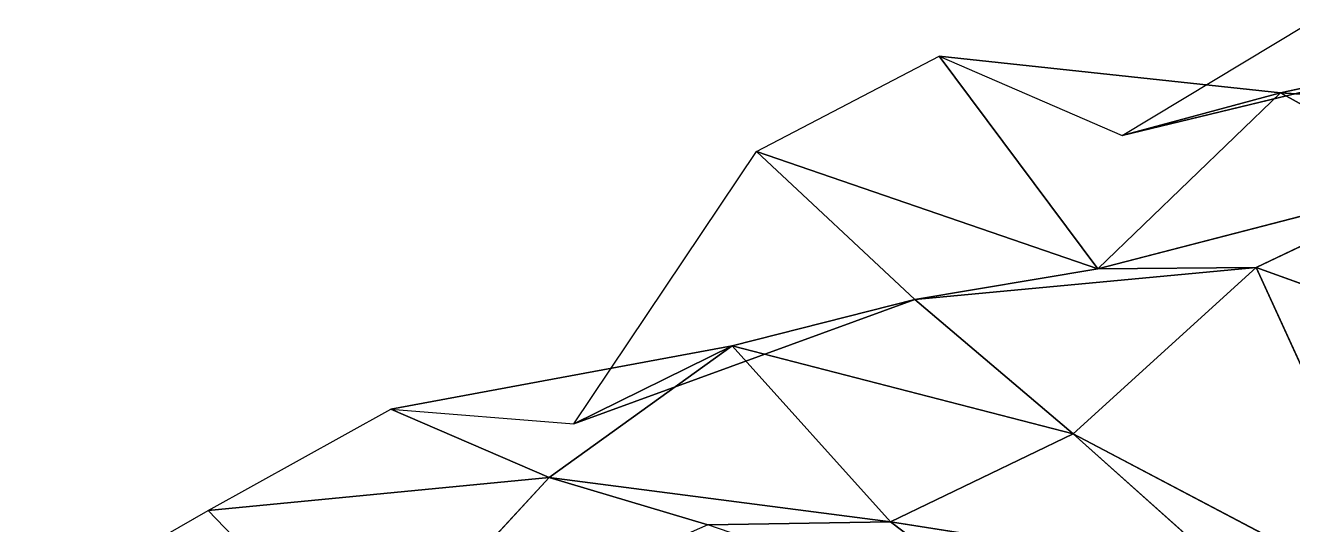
# Model space of a CAD drawing. Header units: metres. Extents: x -3703 to 431, y -1555 to 134.
# Drawn here: x -3260.2 to -3167.2, y -1324.7 to -1288.1 of the extents above; entities that cross this region are included whole.
import ezdxf

# ---------------------------------------------------------------- set-up
doc = ezdxf.new("R2010")
doc.units = ezdxf.units.M

msp = doc.modelspace()

# ---------------------------------------------------------------- linework, layer by layer
for p, q in [((-3179.689, -1296.1461, -6684.8535), (-3166.2725, -1288.0603, -6659.1655)), ((-3154.645, -1290.1135, -6699.033), (-3179.689, -1296.1461, -6684.8535)), ((-3179.689, -1296.1461, -6684.8535), (-3154.645, -1290.1135, -6699.033)), ((-3154.645, -1290.1135, -6699.033), (-3168.0613, -1293.0239, -6725.878)), ((-3168.0613, -1293.0239, -6725.878), (-3154.645, -1290.1135, -6699.033)), ((-3206.5217, -1297.327, -6739.58), (-3193.1052, -1290.3286, -6713.6494)), ((-3168.0613, -1293.0239, -6725.878), (-3193.1052, -1290.3286, -6713.6494)), ((-3193.1052, -1290.3286, -6713.6494), (-3179.689, -1296.1461, -6684.8535)), ((-3193.1052, -1290.3286, -6713.6494), (-3181.4778, -1305.93, -6750.4873)), ((-3181.4778, -1305.93, -6750.4873), (-3193.1052, -1290.3286, -6713.6494)), ((-3193.1052, -1290.3286, -6713.6494), (-3168.0613, -1293.0239, -6725.878)), ((-3168.0613, -1293.0239, -6725.878), (-3181.4778, -1305.93, -6750.4873)), ((-3181.4778, -1305.93, -6750.4873), (-3168.0613, -1293.0239, -6725.878)), ((-3179.689, -1296.1461, -6684.8535), (-3168.0613, -1293.0239, -6725.878)), ((-3168.0613, -1293.0239, -6725.878), (-3179.689, -1296.1461, -6684.8535)), ((-3143.0173, -1294.6052, -6738.3555), (-3168.0613, -1293.0239, -6725.878)), ((-3168.0613, -1293.0239, -6725.878), (-3156.4338, -1299.4456, -6764.7686)), ((-3156.4338, -1299.4456, -6764.7686), (-3168.0613, -1293.0239, -6725.878)), ((-3168.0613, -1293.0239, -6725.878), (-3143.0173, -1294.6052, -6738.3555)), ((-3219.9382, -1317.3177, -6762.605), (-3206.5217, -1297.327, -6739.58)), ((-3181.4778, -1305.93, -6750.4873), (-3206.5217, -1297.327, -6739.58)), ((-3206.5217, -1297.327, -6739.58), (-3194.8943, -1308.1974, -6777.4756)), ((-3194.8943, -1308.1974, -6777.4756), (-3206.5217, -1297.327, -6739.58)), ((-3206.5217, -1297.327, -6739.58), (-3181.4778, -1305.93, -6750.4873)), ((-3156.4338, -1299.4456, -6764.7686), (-3181.4778, -1305.93, -6750.4873)), ((-3181.4778, -1305.93, -6750.4873), (-3156.4338, -1299.4456, -6764.7686)), ((-3156.4338, -1299.4456, -6764.7686), (-3169.8503, -1305.8439, -6790.833)), ((-3169.8503, -1305.8439, -6790.833), (-3156.4338, -1299.4456, -6764.7686)), ((-3169.8503, -1305.8439, -6790.833), (-3194.8943, -1308.1974, -6777.4756)), ((-3194.8943, -1308.1974, -6777.4756), (-3169.8503, -1305.8439, -6790.833)), ((-3181.4778, -1305.93, -6750.4873), (-3194.8943, -1308.1974, -6777.4756)), ((-3194.8943, -1308.1974, -6777.4756), (-3181.4778, -1305.93, -6750.4873)), ((-3169.8503, -1305.8439, -6790.833), (-3183.2666, -1318.0493, -6815.6)), ((-3183.2666, -1318.0493, -6815.6), (-3169.8503, -1305.8439, -6790.833)), ((-3181.4778, -1305.93, -6750.4873), (-3169.8503, -1305.8439, -6790.833)), ((-3169.8503, -1305.8439, -6790.833), (-3181.4778, -1305.93, -6750.4873)), ((-3144.8064, -1314.8573, -6801.649), (-3169.8503, -1305.8439, -6790.833)), ((-3169.8503, -1305.8439, -6790.833), (-3158.2227, -1331.2543, -6825.4785)), ((-3158.2227, -1331.2543, -6825.4785), (-3169.8503, -1305.8439, -6790.833)), ((-3169.8503, -1305.8439, -6790.833), (-3144.8064, -1314.8573, -6801.649)), ((-3194.8943, -1308.1974, -6777.4756), (-3219.9382, -1317.3177, -6762.605)), ((-3219.9382, -1317.3177, -6762.605), (-3194.8943, -1308.1974, -6777.4756)), ((-3194.8943, -1308.1974, -6777.4756), (-3208.3105, -1311.5887, -6804.2134)), ((-3208.3105, -1311.5887, -6804.2134), (-3194.8943, -1308.1974, -6777.4756)), ((-3194.8943, -1308.1974, -6777.4756), (-3183.2666, -1318.0493, -6815.6)), ((-3183.2666, -1318.0493, -6815.6), (-3194.8943, -1308.1974, -6777.4756)), ((-3208.3105, -1311.5887, -6804.2134), (-3233.3545, -1316.2421, -6790.342)), ((-3233.3545, -1316.2421, -6790.342), (-3208.3105, -1311.5887, -6804.2134)), ((-3208.3105, -1311.5887, -6804.2134), (-3221.727, -1321.2632, -6829.5454)), ((-3221.727, -1321.2632, -6829.5454), (-3208.3105, -1311.5887, -6804.2134)), ((-3219.9382, -1317.3177, -6762.605), (-3208.3105, -1311.5887, -6804.2134)), ((-3208.3105, -1311.5887, -6804.2134), (-3219.9382, -1317.3177, -6762.605)), ((-3183.2666, -1318.0493, -6815.6), (-3208.3105, -1311.5887, -6804.2134)), ((-3208.3105, -1311.5887, -6804.2134), (-3196.683, -1324.5022, -6841.6523)), ((-3196.683, -1324.5022, -6841.6523), (-3208.3105, -1311.5887, -6804.2134)), ((-3208.3105, -1311.5887, -6804.2134), (-3183.2666, -1318.0493, -6815.6)), ((-3246.771, -1323.6774, -6816.1743), (-3233.3545, -1316.2421, -6790.342)), ((-3233.3545, -1316.2421, -6790.342), (-3219.9382, -1317.3177, -6762.605)), ((-3233.3545, -1316.2421, -6790.342), (-3221.727, -1321.2632, -6829.5454)), ((-3221.727, -1321.2632, -6829.5454), (-3233.3545, -1316.2421, -6790.342)), ((-3183.2666, -1318.0493, -6815.6), (-3196.683, -1324.5022, -6841.6523)), ((-3196.683, -1324.5022, -6841.6523), (-3183.2666, -1318.0493, -6815.6)), ((-3158.2227, -1331.2543, -6825.4785), (-3183.2666, -1318.0493, -6815.6)), ((-3183.2666, -1318.0493, -6815.6), (-3171.6392, -1328.4482, -6853.601)), ((-3171.6392, -1328.4482, -6853.601), (-3183.2666, -1318.0493, -6815.6)), ((-3183.2666, -1318.0493, -6815.6), (-3158.2227, -1331.2543, -6825.4785)), ((-3221.727, -1321.2632, -6829.5454), (-3246.771, -1323.6774, -6816.1743)), ((-3246.771, -1323.6774, -6816.1743), (-3221.727, -1321.2632, -6829.5454)), ((-3221.727, -1321.2632, -6829.5454), (-3235.1436, -1335.7683, -6853.7974)), ((-3235.1436, -1335.7683, -6853.7974), (-3221.727, -1321.2632, -6829.5454)), ((-3196.683, -1324.5022, -6841.6523), (-3221.727, -1321.2632, -6829.5454)), ((-3221.727, -1321.2632, -6829.5454), (-3210.0996, -1324.7377, -6869.095)), ((-3210.0996, -1324.7377, -6869.095), (-3221.727, -1321.2632, -6829.5454)), ((-3221.727, -1321.2632, -6829.5454), (-3196.683, -1324.5022, -6841.6523)), ((-3260.1875, -1331.3845, -6841.9463), (-3246.771, -1323.6774, -6816.1743)), ((-3246.771, -1323.6774, -6816.1743), (-3235.1436, -1335.7683, -6853.7974)), ((-3235.1436, -1335.7683, -6853.7974), (-3246.771, -1323.6774, -6816.1743)), ((-3196.683, -1324.5022, -6841.6523), (-3210.0996, -1324.7377, -6869.095)), ((-3210.0996, -1324.7377, -6869.095), (-3196.683, -1324.5022, -6841.6523)), ((-3171.6392, -1328.4482, -6853.601), (-3196.683, -1324.5022, -6841.6523)), ((-3196.683, -1324.5022, -6841.6523), (-3185.0557, -1333.3223, -6880.007)), ((-3185.0557, -1333.3223, -6880.007), (-3196.683, -1324.5022, -6841.6523)), ((-3196.683, -1324.5022, -6841.6523), (-3171.6392, -1328.4482, -6853.601))]:
    msp.add_line(p, q)
for points in [[(-3166.2725, -1288.0603, -6659.1655), (-3154.645, -1290.1135, -6699.033), (-3179.689, -1296.1461, -6684.8535), (-3179.689, -1296.146, -6684.8535)], [(-3168.0613, -1293.0239, -6725.878), (-3179.689, -1296.1461, -6684.8535), (-3154.645, -1290.1135, -6699.033), (-3154.645, -1290.1134, -6699.033)], [(-3154.645, -1290.1135, -6699.033), (-3143.0173, -1294.6052, -6738.3555), (-3168.0613, -1293.0239, -6725.878), (-3168.0613, -1293.0238, -6725.878)], [(-3193.1052, -1290.3286, -6713.6494), (-3181.4778, -1305.93, -6750.4873), (-3206.5217, -1297.327, -6739.58), (-3206.5217, -1297.3269, -6739.58)], [(-3179.689, -1296.1461, -6684.8535), (-3168.0613, -1293.0239, -6725.878), (-3193.1052, -1290.3286, -6713.6494), (-3193.1052, -1290.3285, -6713.6494)], [(-3181.4778, -1305.93, -6750.4873), (-3193.1052, -1290.3286, -6713.6494), (-3168.0613, -1293.0239, -6725.878), (-3168.0613, -1293.0238, -6725.878)], [(-3168.0613, -1293.0239, -6725.878), (-3156.4338, -1299.4456, -6764.7686), (-3181.4778, -1305.93, -6750.4873), (-3181.4778, -1305.9299, -6750.4873)], [(-3156.4338, -1299.4456, -6764.7686), (-3168.0613, -1293.0239, -6725.878), (-3143.0173, -1294.6052, -6738.3555), (-3143.0173, -1294.6051, -6738.3555)], [(-3206.5217, -1297.327, -6739.58), (-3194.8943, -1308.1974, -6777.4756), (-3219.9382, -1317.3177, -6762.605), (-3219.9382, -1317.3176, -6762.605)], [(-3194.8943, -1308.1974, -6777.4756), (-3206.5217, -1297.327, -6739.58), (-3181.4778, -1305.93, -6750.4873), (-3181.4778, -1305.9299, -6750.4873)], [(-3169.8503, -1305.8439, -6790.833), (-3181.4778, -1305.93, -6750.4873), (-3156.4338, -1299.4456, -6764.7686), (-3156.4338, -1299.4454, -6764.7686)], [(-3156.4338, -1299.4456, -6764.7686), (-3144.8064, -1314.8573, -6801.649), (-3169.8503, -1305.8439, -6790.833), (-3169.8503, -1305.8438, -6790.833)], [(-3183.2666, -1318.0493, -6815.6), (-3194.8943, -1308.1974, -6777.4756), (-3169.8503, -1305.8439, -6790.833), (-3169.8503, -1305.8438, -6790.833)], [(-3181.4778, -1305.93, -6750.4873), (-3169.8503, -1305.8439, -6790.833), (-3194.8943, -1308.1974, -6777.4756), (-3194.8943, -1308.1973, -6777.4756)], [(-3169.8503, -1305.8439, -6790.833), (-3158.2227, -1331.2543, -6825.4785), (-3183.2666, -1318.0493, -6815.6), (-3183.2666, -1318.0492, -6815.6)], [(-3158.2227, -1331.2543, -6825.4785), (-3169.8503, -1305.8439, -6790.833), (-3144.8064, -1314.8573, -6801.649), (-3144.8064, -1314.8572, -6801.649)], [(-3208.3105, -1311.5887, -6804.2134), (-3219.9382, -1317.3177, -6762.605), (-3194.8943, -1308.1974, -6777.4756), (-3194.8943, -1308.1973, -6777.4756)], [(-3194.8943, -1308.1974, -6777.4756), (-3183.2666, -1318.0493, -6815.6), (-3208.3105, -1311.5887, -6804.2134), (-3208.3105, -1311.5886, -6804.2134)], [(-3221.727, -1321.2632, -6829.5454), (-3233.3545, -1316.2421, -6790.342), (-3208.3105, -1311.5887, -6804.2134), (-3208.3105, -1311.5886, -6804.2134)], [(-3219.9382, -1317.3177, -6762.605), (-3208.3105, -1311.5887, -6804.2134), (-3233.3545, -1316.2421, -6790.342), (-3233.3545, -1316.242, -6790.342)], [(-3208.3105, -1311.5887, -6804.2134), (-3196.683, -1324.5022, -6841.6523), (-3221.727, -1321.2632, -6829.5454), (-3221.727, -1321.2631, -6829.5454)], [(-3196.683, -1324.5022, -6841.6523), (-3208.3105, -1311.5887, -6804.2134), (-3183.2666, -1318.0493, -6815.6), (-3183.2666, -1318.0492, -6815.6)], [(-3233.3545, -1316.2421, -6790.342), (-3221.727, -1321.2632, -6829.5454), (-3246.771, -1323.6774, -6816.1743), (-3246.771, -1323.6772, -6816.1743)], [(-3183.2666, -1318.0493, -6815.6), (-3171.6392, -1328.4482, -6853.601), (-3196.683, -1324.5022, -6841.6523), (-3196.683, -1324.5021, -6841.6523)], [(-3171.6392, -1328.4482, -6853.601), (-3183.2666, -1318.0493, -6815.6), (-3158.2227, -1331.2543, -6825.4785), (-3158.2227, -1331.2542, -6825.4785)], [(-3235.1436, -1335.7683, -6853.7974), (-3246.771, -1323.6774, -6816.1743), (-3221.727, -1321.2632, -6829.5454), (-3221.727, -1321.2631, -6829.5454)], [(-3221.727, -1321.2632, -6829.5454), (-3210.0996, -1324.7377, -6869.095), (-3235.1436, -1335.7683, -6853.7974), (-3235.1436, -1335.7682, -6853.7974)], [(-3210.0996, -1324.7377, -6869.095), (-3221.727, -1321.2632, -6829.5454), (-3196.683, -1324.5022, -6841.6523), (-3196.683, -1324.5021, -6841.6523)], [(-3246.771, -1323.6774, -6816.1743), (-3235.1436, -1335.7683, -6853.7974), (-3260.1875, -1331.3845, -6841.9463), (-3260.1875, -1331.3844, -6841.9463)], [(-3196.683, -1324.5022, -6841.6523), (-3185.0557, -1333.3223, -6880.007), (-3210.0996, -1324.7377, -6869.095), (-3210.0996, -1324.7375, -6869.095)], [(-3185.0557, -1333.3223, -6880.007), (-3196.683, -1324.5022, -6841.6523), (-3171.6392, -1328.4482, -6853.601), (-3171.6392, -1328.4481, -6853.601)]]:
    msp.add_3dface(points)

doc.saveas('drawing.dxf')
